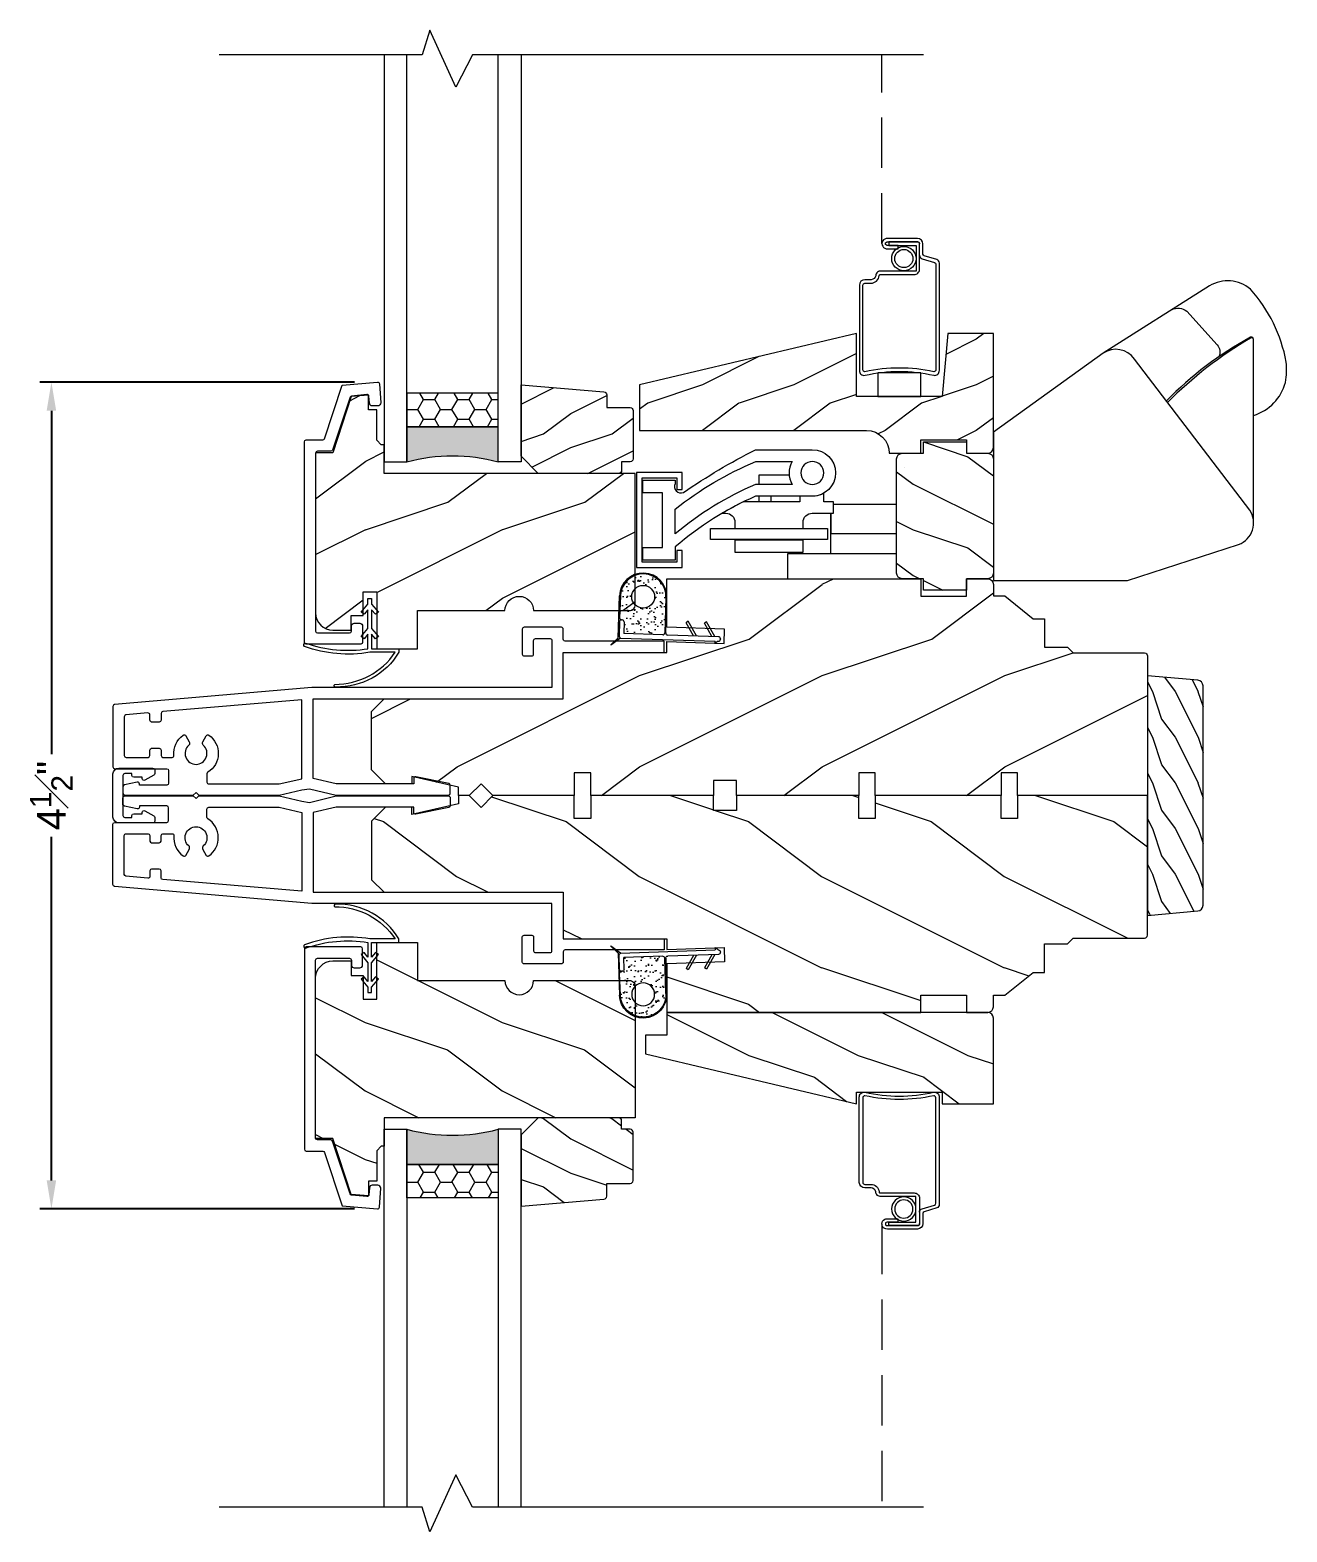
# Model space of a CAD drawing. Extents: x 77.4 to 85.2, y 4.6 to 21.3.
# Drawn here: x 77.66 to 84.55, y 13.11 to 21.34 of the extents above; entities that cross this region are included whole.
import ezdxf

# ---------------------------------------------------------------- set-up
doc = ezdxf.new("R2010")
doc.units = 0
doc.header["$MEASUREMENT"] = 0
doc.linetypes.add('DASHED', pattern=[0.4144736842105268, 0.2763157894736845, -0.1381578947368423])
doc.layers.get('0').update_dxf_attribs({"linetype": 'CONTINUOUS'})
doc.layers.get('DEFPOINTS').update_dxf_attribs({"linetype": 'CONTINUOUS'})
doc.layers.add('DIM', color=7, linetype='CONTINUOUS', lineweight=13)
doc.layers.add('PRODUCTS', color=7, linetype='CONTINUOUS', lineweight=13)
doc.styles.get("Standard").update_dxf_attribs({"font": 'arial.ttf'})
doc.dimstyles.get("Standard").update_dxf_attribs({"dimscale": 0, "dimtxt": 0.156, "dimasz": 0.156, "dimexe": 0.063, "dimexo": 0.125, "dimgap": 0.05, "dimtad": 0, "dimdec": 4, "dimzin": 0, "dimdsep": 46, "dimlunit": 4, "dimtxsty": 'Standard', "dimcen": 0.09, "dimclrd": 256, "dimclre": 256, "dimclrt": 256, "dimadec": 0, "dimazin": 0, "dimtfac": 0.75, "dimtdec": 4, "dimtix": 1, "dimtofl": 0, "dimtmove": 0, "dimatfit": 1, "dimfxl": 1, "dimfrac": 1, "dimtolj": 1, "dimtzin": 5, "dimarcsym": 0})

# ---------------------------------------------------------------- blocks, each defined once
blk = doc.blocks.new('*D16')
at = {"layer": 'DEFPOINTS', "color": 0, "ltscale": 2, "transparency": 16777216}
for p in [(79.56526640996316, 19.40881227460325), (77.77989700490286, 14.88011436588369), (79.56526640996377, 14.88011436588369)]:
    blk.add_point(p, dxfattribs=at)
at = {"layer": 'DIM', "lineweight": -2, "ltscale": 2, "transparency": 16777216}
for p, q in [((79.44026640996316, 19.40881227460325), (77.71689700490286, 19.40881227460325)), ((77.77989700490286, 19.25281227460325), (77.77989700490286, 17.37096093279442)), ((77.77989700490286, 15.03611436588369), (77.77989700490286, 16.9179657076921)), ((79.44026640996377, 14.88011436588369), (77.71689700490286, 14.88011436588369))]:
    blk.add_line(p, q, dxfattribs=at)
at = {"layer": 'DIM', "ltscale": 2, "transparency": 16777216}
for points in [[(77.75389700490287, 19.25281227460325), (77.80589700490286, 19.25281227460325), (77.77989700490286, 19.40881227460325)], [(77.75389700490287, 15.03611436588369), (77.80589700490286, 15.03611436588369), (77.77989700490286, 14.88011436588369)]]:
    blk.add_solid(points, dxfattribs=at)
at = {"layer": 'DIM', "ltscale": 2, "transparency": 16777216, "insert": (77.77989700490286, 17.14446332024327), "char_height": 0.156, "attachment_point": 5, "rotation": 90}
blk.add_mtext('\\A1;4{\\H0.750000x;\\S1#2;}"', dxfattribs=at)
blk = doc.blocks.new('Frame-Colonial-Horiz Profile-C-WC BLOCK')
at = {"ltscale": 2}
h = blk.add_hatch(dxfattribs=at)
h.set_pattern_fill('WOOD1', color=256)
h.set_pattern_definition([(216.8699, (0.4, 1), (2.999999917824452, 2.000000123263317), [0.5, -4.5]), (206.5651, (1, 0.7), (-0.9999991579409075, -1.000001309396381), [1.118034, -1.118034]), (198.4349, (1, 0.2), (-2.000000434592961, -0.999998403222708), [0.632456, -2.529822])])
edge = h.paths.add_edge_path()
edge.add_line((4.180999999999983, -0.5299997329711923), (3.200000762939453, -0.5299997329711923))
edge.add_line((3.200000762939453, -0.5299997329711923), (3.200000762939453, -0.7839994430541992))
edge.add_line((3.200000762939453, -0.7839994430541992), (2.632000923156738, -0.7839994430541992))
edge.add_line((2.632000923156738, -0.7839994430541992), (2.632000923156738, -0.8439998626709002))
edge.add_line((2.632000923156738, -0.8439998626709002), (2.319191932678223, -0.833076477050783))
edge.add_line((2.319191932678223, -0.833076477050783), (2.316469192504883, -0.9110288619995135))
edge.add_line((2.316469192504883, -0.9110288619995135), (2.632000923156738, -0.9220476150512678))
edge.add_line((2.632000923156738, -0.9220476150512678), (2.632000923156738, -1.187999725341797))
edge.add_line((2.632000923156738, -1.187999725341797), (1.242000579833984, -1.187999725341797))
edge.add_line((1.242000579833984, -1.187999725341797), (1.242000579833984, -1.092999458312988))
edge.add_line((1.242000579833984, -1.092999458312988), (0.9920005798339844, -1.092999458312988))
edge.add_line((0.9920005798339844, -1.092999458312988), (0.9920005798339844, -1.188000679016113))
edge.add_line((0.9920005798339844, -1.188000679016113), (0.8750009536743164, -1.188000679016113))
edge.add_arc((0.8750016473342311, -1.156999848034858), 0.03100083098901623, 179.9999999999996, 269.99871797676815, ccw=False)
edge.add_line((0.8440008163452148, -1.156999848034857), (0.8440008163452148, -1.094000816345213))
edge.add_line((0.8440008163452148, -1.094000816345213), (0.781001091003418, -1.094000816345213))
edge.add_line((0.781001091003418, -1.094000816345213), (0.6260004043579102, -0.9690008163452148))
edge.add_line((0.6260004043579102, -0.9690008163452148), (0.5630006790161133, -0.9690008163452166))
edge.add_line((0.5630006790161133, -0.9690008163452166), (0.5630006790161133, -0.8130006790161133))
edge.add_line((0.5630006790161133, -0.8130006790161133), (0.4380006790161133, -0.8130006790161133))
edge.add_line((0.4380006790161133, -0.8130006790161133), (0.4060001373291016, -0.781001091003418))
edge.add_line((0.4060001373291016, -0.781001091003418), (0.01599884033203125, -0.781001091003418))
edge.add_arc((0.01600021893258508, -0.7650008721302239), 0.01600021893258508, 179.999999999996, 269.9950633179584, ccw=False)
edge.add_line((0, -0.7650008721302228), (0, 0))
edge.add_line((0, 0), (0.711359977722168, 0))
edge.add_line((0.711359977722168, 0), (0.711359977722168, -0.1250000000000009))
edge.add_line((0.711359977722168, -0.1250000000000009), (0.7563600540161133, -0.125))
edge.add_line((0.7563600540161133, -0.125), (0.8013601303100586, -0.1250000000000009))
edge.add_line((0.8013601303100586, -0.1250000000000009), (0.8013601303100586, -8.881784197001252e-16))
edge.add_line((0.8013601303100586, -8.881784197001252e-16), (1.490641593933105, -8.881784197001252e-16))
edge.add_line((1.490641593933105, -8.881784197001252e-16), (1.490641593933105, -0.1250000000000009))
edge.add_line((1.490641593933105, -0.1250000000000009), (1.535641670227051, -0.125))
edge.add_line((1.535641670227051, -0.125), (1.580641746520996, -0.1250000000000009))
edge.add_line((1.580641746520996, -0.1250000000000009), (1.580641746520996, -8.881784197001252e-16))
edge.add_line((1.580641746520996, -8.881784197001252e-16), (2.250999999999976, 8.881784197001252e-16))
edge.add_line((2.250999999999976, 8.881784197001252e-16), (2.250999999999976, -0.08200000000000163))
edge.add_line((2.250999999999976, -0.08200000000000163), (2.375999999999976, -0.08200000000000163))
edge.add_line((2.375999999999976, -0.08200000000000163), (2.375999999999976, 0))
edge.add_line((2.375999999999976, 0), (3.049204038146968, 0))
edge.add_line((3.049204038146968, 0), (3.049204038146968, -0.125))
edge.add_line((3.049204038146968, -0.125), (3.09420603814695, -0.125))
edge.add_line((3.09420603814695, -0.125), (3.139204038146971, -0.125))
edge.add_line((3.139204038146971, -0.125), (3.139204038146971, 0))
edge.add_line((3.139204038146971, 0), (3.585000038146973, -8.881784197001252e-16))
edge.add_line((3.585000038146973, -8.881784197001252e-16), (3.649999618530273, -0.06499958038330345))
edge.add_line((3.649999618530273, -0.06499958038330345), (3.714999198913574, 0))
edge.add_line((3.714999198913574, 0), (3.774005889892578, 0))
edge.add_line((3.774005889892578, 0), (3.774005889892578, -0.04599952697753817))
edge.add_line((3.774005889892578, -0.04599952697753817), (4.02900505065918, -0.1040019989013672))
edge.add_line((4.02900505065918, -0.1040019989013672), (4.02900505065918, -0.06400203704833984))
edge.add_line((4.02900505065918, -0.06400203704833984), (4.173004150390625, -0.06400203704833984))
edge.add_line((4.173004150390625, -0.06400203704833984), (4.25, -0.1409978866577166))
edge.add_line((4.25, -0.1409978866577166), (4.25, -0.4609997329711923))
edge.add_line((4.25, -0.4609997329711923), (4.180999999999983, -0.5299997329711923))
blk.add_lwpolyline([(4.180999999999983, -0.5299997329711923), (3.200000762939453, -0.5299997329711923), (3.200000762939453, -0.7839994430541992), (2.632000923156738, -0.7839994430541992), (2.632000923156738, -0.8439998626709002), (2.319191932678223, -0.833076477050783), (2.316469192504883, -0.9110288619995135), (2.632000923156738, -0.9220476150512678), (2.632000923156738, -1.187999725341797), (1.242000579833984, -1.187999725341797), (1.242000579833984, -1.092999458312988), (0.9920005798339844, -1.092999458312988), (0.9920005798339844, -1.188000679016113), (0.8750009536743164, -1.188000679016113, -0.4142070087483077), (0.8440008163452148, -1.156999848034857), (0.8440008163452148, -1.094000816345213), (0.781001091003418, -1.094000816345213), (0.6260004043579102, -0.9690008163452148), (0.5630006790161133, -0.9690008163452166), (0.5630006790161133, -0.8130006790161133), (0.4380006790161133, -0.8130006790161133), (0.4060001373291016, -0.781001091003418), (0.01599884033203125, -0.781001091003418, -0.4141883265214503), (0, -0.7650008721302228), (0, -0.7650008721302228), (0, -0.7650008721302228), (0, 0), (0, 3.552713678800501e-15), (0, 0), (0.711359977722168, 0), (0.711359977722168, -0.1250000000000009), (0.7563600540161133, -0.125), (0.8013601303100586, -0.1250000000000009), (0.8013601303100586, -8.881784197001252e-16), (1.490641593933105, -8.881784197001252e-16), (1.490641593933105, -0.1250000000000009), (1.535641670227051, -0.125), (1.580641746520996, -0.1250000000000009), (1.580641746520996, -8.881784197001252e-16), (2.250999999999976, 8.881784197001252e-16), (2.250999999999976, -0.08200000000000163), (2.375999999999976, -0.08200000000000163), (2.375999999999976, 0), (3.049204038146968, 0), (3.049204038146968, -0.125), (3.09420603814695, -0.125), (3.139204038146971, -0.125), (3.139204038146971, 0), (3.585000038146973, -8.881784197001252e-16), (3.649999618530273, -0.06499958038330345), (3.714999198913574, 0), (3.774005889892578, 0), (3.774005889892578, -0.04599952697753817), (4.02900505065918, -0.1040019989013672), (4.02900505065918, -0.06400203704833984), (4.173004150390625, -0.06400203704833984), (4.25, -0.1409978866577166), (4.25, -0.4609997329711923)], format="xyb", close=True)
blk = doc.blocks.new('Sash-Profile-C-WC Narrow BLOCK')
at = {"ltscale": 2}
h = blk.add_hatch(dxfattribs=at)
h.set_pattern_fill('WOOD1', color=256, scale=0.75, style=0)
h.set_pattern_definition([(216.8699, (0.3, 0.75), (2.249999938368339, 1.500000092447488), [0.375, -3.375]), (206.5651, (0.75, 0.5249999999999999), (-0.7499993684556807, -0.7500009820472855), [0.8385255, -0.8385255]), (198.4349, (0.75, 0.15), (-1.500000325944721, -0.749998802417031), [0.474342, -1.8973665])])
edge = h.paths.add_edge_path()
edge.add_line((-0.375, -0.326000000000036), (-0.3749999999999716, -0.4822504272460861))
edge.add_line((-0.3749999999999716, -0.4822504272460861), (-0.3597188162640634, -0.4822504272460861))
edge.add_line((-0.3597188162640634, -0.4822504272460861), (-0.3347188162640578, -0.5072504272460634))
edge.add_line((-0.3347188162640578, -0.5072504272460634), (-0.3347188162640578, -0.6739999999999924))
edge.add_line((-0.3347188162640578, -0.6739999999999924), (-0.2899999999999636, -0.6739999999999924))
edge.add_line((-0.2899999999999636, -0.6739999999999924), (-0.2899999999999636, -0.7537784979566737))
edge.add_line((-0.2899999999999636, -0.7537784979566737), (-0.1938173452905971, -0.7463158852398095))
edge.add_line((-0.1938173452905971, -0.7463158852398095), (-0.09399999999996567, -0.4390000000000072))
edge.add_line((-0.09399999999996567, -0.4390000000000072), (2.842170943040401e-14, -0.4390000000000072))
edge.add_line((2.842170943040401e-14, -0.4390000000000072), (0, 0.4390000000000072))
edge.add_arc((-0.09399999999999673, 0.4390000000000045), 0.09399999999999673, 1.624113028832491e-12, 89.9999999999984)
edge.add_line((-0.09399999999999409, 0.5330000000000013), (-0.1949999999999648, 0.5330000000000013))
edge.add_line((-0.1949999999999648, 0.5330000000000013), (-0.1949999999999648, 0.4529999999999887))
edge.add_line((-0.1949999999999648, 0.4529999999999887), (-0.2609999999999673, 0.4529999999999887))
edge.add_line((-0.2609999999999673, 0.4529999999999887), (-0.2609999999999673, 0.3229999999999933))
edge.add_line((-0.2609999999999673, 0.3229999999999933), (-0.3359999999999559, 0.3229999999999933))
edge.add_line((-0.3359999999999559, 0.3229999999999933), (-0.3359999999999559, 0.6350000000000051))
edge.add_line((-0.3359999999999559, 0.6350000000000051), (-0.5569999999999595, 0.6350000000000051))
edge.add_line((-0.5569999999999595, 0.6350000000000051), (-0.5569999999999595, 0.4260000000000019))
edge.add_line((-0.5569999999999595, 0.4260000000000019), (-1.037000000000035, 0.4260000000000019))
edge.add_arc((-1.115000000000038, 0.4260000000000019), 0.07800000000000296, -180, 0, ccw=False)
edge.add_line((-1.19300000000004, 0.4260000000000019), (-1.717999999999989, 0.4260000000000304))
edge.add_arc((-1.717999999999995, 0.3940000000000249), 0.03200000000000541, 89.99999999999046, 180.0000000000094)
edge.add_line((-1.75, 0.3940000000000197), (-1.749999999999972, -0.3260000000000076))
edge.add_line((-1.749999999999972, -0.3260000000000076), (-0.375, -0.326000000000036))
at = {"linetype": 'Continuous'}
blk.add_lwpolyline([(-0.375, -0.326000000000036), (-0.3749999999999716, -0.4822504272460861), (-0.3597188162640634, -0.4822504272460861), (-0.3347188162640578, -0.5072504272460634), (-0.3347188162640578, -0.6739999999999924), (-0.2899999999999636, -0.6739999999999924), (-0.2899999999999636, -0.7537784979566737), (-0.1938173452905971, -0.7463158852398095), (-0.09399999999996567, -0.4390000000000072), (2.842170943040401e-14, -0.4390000000000072), (0, 0.4390000000000072, 0.4142135623730786), (-0.09399999999999409, 0.5330000000000013), (-0.1949999999999648, 0.5330000000000013), (-0.1949999999999648, 0.4529999999999887), (-0.2609999999999673, 0.4529999999999887), (-0.2609999999999673, 0.3229999999999933), (-0.3359999999999559, 0.3229999999999933), (-0.3359999999999559, 0.6350000000000051), (-0.5569999999999595, 0.6350000000000051), (-0.5569999999999595, 0.4260000000000019), (-1.037000000000035, 0.4260000000000019, -1), (-1.19300000000004, 0.4260000000000019), (-1.717999999999989, 0.4260000000000304, 0.4142135623731917), (-1.75, 0.3940000000000197), (-1.749999999999972, -0.3260000000000076)], format="xyb", close=True, dxfattribs=at)
blk = doc.blocks.new('3566-Sash-Narrow BLOCK')
blk.add_lwpolyline([(-0.1452602907973528, -0.8588859472698935), (-0.1443570350916161, -0.8588072347461875), (-0.3381236048428207, -0.8756926589046614, -0.4203264625170721), (-0.3489816609256025, -0.8664506203914115), (-0.3562143223697944, -0.7630187429303845, -0.4348123749609328), (-0.3402866417665109, -0.745938396628155), (-0.3102762109102741, -0.745938396628155, -0.3939104756149421), (-0.2943485303069906, -0.7607911990779002), (-0.2916685941539754, -0.7991160715913601, 0.4203264625170764), (-0.2808105380711936, -0.8083581101046136), (-0.1972215707850182, -0.800266544044927, 0.2965835828286902), (-0.188713746331473, -0.7934825905182947), (-0.09255150775646825, -0.5042889654842106, -0.3230253044241456), (-0.08308218158319391, -0.497458582901853), (-0.00997910898499299, -0.4974585829018565, 0.4142135623731037), (0, -0.4874794739168635), (0, 0.4874794739168635, 0.4142135623730951), (-0.00997910898499299, 0.497458582901853), (-0.1856114271208753, 0.497458582901853, 0.4142135623730993), (-0.1955905361058399, 0.4874794739168635), (-0.1955905361058399, 0.4605358796573853, -0.4142135623731004), (-0.2115571104818343, 0.4445693052813979), (-0.2414944374368133, 0.4445693052813979, -0.4142135623730869), (-0.2574610118128078, 0.4605358796573853), (-0.2574610118128078, 0.5493499496238137, -0.4142135623731037), (-0.2474819028278148, 0.5593290586088031), (0.0518913667219465, 0.5593290586088031, -0.4142135623730951), (0.06187047570693949, 0.5493499496238137), (0.06187047570693949, -0.5493499496238137, -0.4142135623730951), (0.0518913667219465, -0.5593290586088031), (-0.03845600471200328, -0.5593290586088031, 0.328454825572407), (-0.04798532591232174, -0.5663459634152588)], format="xyb", close=True)
blk = doc.blocks.new('Glazing Bead-2227-Casement BLOCK')
at = {"ltscale": 2}
h = blk.add_hatch(dxfattribs=at)
h.set_pattern_fill('WOOD1', color=256, scale=0.375)
h.set_pattern_definition([(216.8699, (0.15, 0.375), (1.124999969184169, 0.7500000462237438), [0.1875, -1.6875]), (206.5651, (0.375, 0.2625), (-0.3749996842278404, -0.3750004910236427), [0.41926275, -0.41926275]), (198.4349, (0.375, 0.07500000000000001), (-0.7500001629723605, -0.3749994012085155), [0.237171, -0.9486832500000001])])
h.paths.add_polyline_path([(5.551115123125783e-17, 0.3909999999999982), (-0.09399999999999409, 0.4849999999999994), (-0.5350000000000072, 0.4849999999999994, 0.4142135623730951), (-0.5510000000000161, 0.4689999999999905), (-0.5510000000000161, 0.421999999999997), (-0.5980000000000096, 0.421999999999997, 0.4142135623730951), (-0.6140000000000043, 0.4060000000000024), (-0.6140000000000043, 0.1409999999999947, 0.4142135623730951), (-0.5980000000000096, 0.125), (-0.4689999999999941, 0.125), (-0.4689999999999941, 0.05484215458977448, 0.3923998367047263), (-0.4541996214292116, 0.03888718958114623), (0, 5.551115123125783e-17)])
blk.add_lwpolyline([(-0.5980000000000132, 0.421999999999997), (-0.5510000000000161, 0.421999999999997), (-0.5510000000000161, 0.4690000000000012, -0.414213562373095), (-0.5349999999999966, 0.4849999999999994), (-0.09399999999999409, 0.4849999999999994), (0, 0.3909999999999982), (0, 0), (-0.4541996214292112, 0.03888718958114623, -0.3923998367046706), (-0.4689999999999941, 0.05484215458977104), (-0.4689999999999941, 0.125), (-0.5980000000000132, 0.125, -0.414213562373095), (-0.6140000000000043, 0.1409999999999982), (-0.6140000000000043, 0.4059999999999988, -0.414213562373095)], format="xyb", close=True)
blk = doc.blocks.new('C-WC-Sash WS BLOCK')
at = {"linetype": 'Continuous'}
blk.add_lwpolyline([(0.1695594787597656, 0), (0.1695594787597656, -0.08043418959009063), (0.1910781860351562, -0.05503368377685458), (0.2069091796875, -0.06725406646728516), (0.1695613861083984, -0.1113424301147452), (0.1695613861083984, -0.2140903472900391), (0.1910781860351562, -0.1886920928955078), (0.2069091796875, -0.2009124755859375), (0.1695613861083984, -0.2450008392333984), (0.1695613861083984, -0.2750015258789062), (0.1495609283447266, -0.2750015258789062), (0.1495609283447266, -0.2450008392333984), (0.112213134765625, -0.2009124755859375), (0.1280441284179688, -0.1886920928955078), (0.1495609283447266, -0.21409034729004), (0.1495609283447266, -0.1113424301147479), (0.112213134765625, -0.06725406646728427), (0.1280441284179688, -0.05503368377685458), (0.1495609283447266, -0.0804319381713885), (0.1495609283447266, -8.881784197001252e-16), (0, 0), (0, 0.01899909973144531, -0.2689186551245049), (0.3458986282348633, 0.2095889474290482, -0.8383699535702687), (0.3513813018798828, 0.1949071313279731, 0.2502957280725493), (0.02000045776367188, 0.01899909973144531), (0.158787727355957, 0.01899909973144531, -0.1315983022414413), (0.5167245864868164, -0.01290893554687411, -0.6866385704411319), (0.5112552642822266, -0.03154945373535156, 0.1242058799348433)], format="xyb", close=True, dxfattribs=at)
blk = doc.blocks.new('Weather Strip-Casement Frame-Horiz BLOCK')
h = blk.add_hatch()
h.set_pattern_fill('AR-SAND', color=256, scale=0.03, angle=358, style=0)
h.set_pattern_definition([(35.50000000000004, (0, 0), (0.0001287058654531076, 0.05783545309583213), [0, -0.0456, 0, -0.051, 0, -0.04875]), (5.49999999999998, (0, 0), (0.05601570247242316, 0.08275987721426949), [0, -0.0246, 0, -0.0411, 0, -0.01575]), (325.5, (-0.03687752151700463, 0.00128779142832228), (0.09337326926372597, -0.0030907913232259), [0, -0.015, 0, -0.05399999999999999, 0, -0.07049999999999998]), (315.5000000000001, (-0.03687752151700463, 0.00128779142832228), (0.09104777366855697, 0.02316685809511563), [0, -0.0075, 0, -0.03539999999999999, 0, -0.0405])])
h.paths.add_polyline_path([(0.2755409240598397, -0.0566865145495985, -0.4142811765238232), (0.2868942963937684, -0.04604449500591201), (0.5007796773765847, -0.05298647332921291), (0.4986711208771908, -0.1179520190563785, 0.414213560846989), (0.5083423742942443, -0.1282721226490704), (0.5133381780321997, -0.1284342691272293, -0.384695919187163), (0.5229763117480672, -0.1397525535161108), (0.5191161608726702, -0.2586854862014807, -1), (0.2692479552233635, -0.2505756300751294)])
h.paths.add_polyline_path([(0.3317167342397056, -0.2526069669396271, 1), (0.4566509470457163, -0.2566618985724141, 1)], flags=16)
at = {"linetype": 'Continuous'}
for p, q in [((-0.01713484451943259, -0.01116400191879841), (0, 0)), ((0, 0), (-0.0003799948227083405, -0.01170780628200774)), ((0.5186211583767601, -0.02851748080240668), (0.5704858007411815, 0.01009591897911832)), ((0.5315755215760305, -0.02897323904245042), (0.5717507550123457, 0.008676079122089675)), ((0.57285101892424, 0.009708090928473467), (0.57285101892424, 0.009708090928473467)), ((-0.02858478160862887, -0.02479967528404359), (-0.028487454920338, -0.02180099755358711)), ((-0.01794581775740767, -0.03615044121510635), (0.2599075049186581, -0.04516859726771472)), ((0.5187343943081544, -0.02855646054767647), (-0.0003799948227083405, -0.01170780628200774)), ((0.001043266077971339, -0.03676676107651566), (0.04678706284548184, -0.1169470835372124)), ((0.01803877055743897, -0.0376571086183688), (0.05901203301624491, -0.1094776395898478)), ((0.1018759283642225, -0.04037817225304785), (0.1476197251317046, -0.1205584947137446)), ((0.1188714328436902, -0.04126851979490098), (0.1593951054850891, -0.1123006221808218)), ((0.2705445624267497, -0.05651930132548699), (0.2642513061529144, -0.2504172729212755)), ((0.2692479552233635, -0.2505756300751329), (0.2755409240598397, -0.0566865145495985)), ((0.2868942964161079, -0.04604449500663677), (0.5007796773766131, -0.05298647332921469)), ((0.4986711208771908, -0.1179520190563785), (0.5007796773766131, -0.05298647332921469)), ((0.5236575367555361, -0.1187637138120863), (0.5262446137764414, -0.03905474203541459)), ((0.5315755215760305, -0.02897323904245042), (0.5240916375446432, -0.2595549713293863)), ((0.5315755215760305, -0.02897323904245042), (0.5307645483380554, -0.05395967833876014)), ((0.5315755215760305, -0.02897323904245042), (0.5315755215760305, -0.02897323904245042)), ((0.04678706284548184, -0.1169470835372124), (0.05901203301624491, -0.1094776395898478)), ((0.1476197251317046, -0.1205584947137446), (0.1593951054850891, -0.1123006221808218)), ((0.5033451274545371, -0.1281099293328261), (0.5033451274545371, -0.1281099293328261)), ((0.5033451274545371, -0.1281099293328261), (0.5033451274545371, -0.1281099293328261)), ((0.5133381780321997, -0.1284342691272293), (0.5083423742942443, -0.1282721226490704)), ((0.5191161608726702, -0.2586854862014807), (0.5229738991976944, -0.1398268852464319))]:
    blk.add_line(p, q, dxfattribs=at)
blk.add_circle((0.3941838406427109, -0.2546344327560206), 0.0625)
for centre, radius, start, end in [((0.5708239927321586, 0.009123816489111647), 0.001029250734188283, 334.2138840159004, 109.1826561716313), ((-0.01758831491645196, -0.02515407497124755), 0.01100217609613621, 178.1540815823183, 268.1379128955914), ((-0.01749115082751018, -0.02216040699796906), 0.01100217609613621, 88.14414733362045, 178.1279786468955), ((0.2595514556661271, -0.05616175269300072), 0.01099891982308574, 358.1371227590623, 88.14493747015644), ((0.2865373918191949, -0.05704088066907609), 0.01100217608151632, 88.14102999830592, 178.1542564804967), ((0.5150019035829132, -0.03916224876272523), 0.01124322419022564, 0.5478655861878368, 71.2218042436456), ((0.5086667993820697, -0.1182764441441932), 0.01000094200221275, 178.1410301146018, 268.1410301146071), ((0.5136618816686394, -0.1184385672065407), 0.01000094200221275, 268.1451658939571, 358.1368943352566), ((0.5118904246265288, -0.1394299490447644), 0.01109058009831797, 357.9489235828571, 82.49925894414247), ((0.3941838406427109, -0.2546344327560206), 0.1300009536734751, 178.1410301146068, 358.1410301146068), ((0.3941820580480453, -0.2546305581383077), 0.1249998900189603, 178.1410301146068, 358.1410301146068)]:
    blk.add_arc(centre, radius, start, end, dxfattribs=at)
blk = doc.blocks.new('Screen-Frame Aluminum BLOCK')
blk.add_lwpolyline([(0.1086269361397569, -0.630270928801167, 0.333390721706602), (0.09435402392884384, -0.6111084533489475), (0.026136456105462, -0.5907202733011445, -0.3343656451637382), (0.01900000000000546, -0.5811390355750348), (0.01900000000000546, -0.003000000000042746, -0.3796156333285436), (0.03000000000000114, 0.007999999999981355, 0.1096236335789763), (0.4080000000000155, 0.007999999999981355, -0.3819406603298541), (0.4190000000000111, -0.003000000000014325), (0.4190000000000111, -0.4664841322398274, -0.3793587876943186), (0.4080000000000155, -0.4774841322398515), (0.3749778618868618, -0.4774841322398515, 0.3879487536236223), (0.3292287432446983, -0.5186501202151987, -0.450039698228427), (0.3222279288151242, -0.5244841322398486), (0.1376269361397533, -0.5244841322398486, 0.428927624524485), (0.1086269361397569, -0.5534841322398449), (0.1086269361397569, -0.6944841322398361, 0.4649657458081206), (0.1176269361397715, -0.7034841322398222), (0.2768601893226048, -0.7034841322398222), (0.2768601893226048, -0.6844841322398452), (0.1276269361397624, -0.6844841322398452), (0.1276269361397624, -0.5434841322398256), (0.3180000000000121, -0.5434841322398256, 0.4500136066845264), (0.3480000000000132, -0.5184841322398483, -0.3297948542621193), (0.3740000000000236, -0.4964841322398286), (0.4080000000000155, -0.4964841322398286, 0.414213562373095), (0.4380000000000166, -0.4664841322398274), (0.4380000000000166, -2.208886081689343e-05, 0.500619868924907), (0.4070486091093528, 0.02696364646840266, -0.1115300309248687), (0.0309559130529351, 0.02698476663633187, 0.4975730943278163), (0, 0), (0, -0.5875874011301505, 0.3314939011365562), (0.01427291221020255, -0.6067498765821426), (0.08249048003466442, -0.6271380566331004, -0.331493901136544), (0.08962693613975148, -0.6367192943590965), (0.0896269361397799, -0.6924841322398549, 0.414213562373095), (0.1196269361397526, -0.7224841322398561), (0.2842279288151133, -0.7224841322398277, 1.054015662654757), (0.2842279288151133, -0.6654841322398397), (0.2262626903878697, -0.6654841322398397), (0.2262626903878697, -0.6844841322398452), (0.285227928815118, -0.6844841322398452, -1.067592559345529), (0.285227928815118, -0.7034841322398222), (0.1186269361397763, -0.7034841322398506, -0.4292392643948575), (0.1086269361397569, -0.6924841322398265)], format="xyb")
at = {"ltscale": 2}
blk.add_circle((0.194261323917658, -0.6122554400368161), 0.06663438777788927, dxfattribs=at)
blk.add_circle((0.194261323917658, -0.6122554400368161), 0.049809)
blk = doc.blocks.new('C-WC FRAME HEAD & SILL w BM')
for points in [[(0.7599999999999909, -0.03510939449581585), (0.6150000000001228, 0), (0, 0, 0.4142135623730951), (-0.01000000000001933, -0.00999999999999801), (-0.01000000000001933, -0.05381039765557105, 0.3572261466049069), (-0.001971059731431524, -0.06361421953967294), (0.1781333935417422, -0.09982424451700922, 0.4703402862644739), (0.1899999999999977, -0.0899999999999963), (0.1899999999999977, -0.06199999999993366), (0.6150000000001228, -0.06199999999993366), (0.7399999999999807, -0.09149622317329431), (0.7399999999999807, -0.5279999999995155), (-0.6290000000000475, -0.5279999999995191), (-0.6290000000000475, -0.7819999999995169), (-1.182000000000045, -0.7819999999995169), (-1.182000000000045, -0.843999999999518), (-0.6390000000000384, -0.843999999999518, -0.4142135623730951), (-0.6290000000000475, -0.853999999999516), (-0.6290000000000475, -0.9099999999995205, 0.4142135623730951), (-0.6190000000000282, -0.9199999999995185), (-0.4150000000000205, -0.9199999999995185, 0.4142135623730951), (-0.4050000000000296, -0.9099999999995205), (-0.405000000000058, -0.7729999999995201, 0.4142135623730951), (-0.4150000000000489, -0.7629999999995221), (-0.4570000000000505, -0.7629999999995221, 0.4142135623730951), (-0.4670000000000414, -0.7729999999995201), (-0.4670000000000414, -0.8479999999995229, -0.4142135623730951), (-0.4770000000000323, -0.8579999999995209), (-0.5570000000000448, -0.8579999999995209, -0.4142135623730951), (-0.5670000000000357, -0.8479999999995229), (-0.5670000000000641, -0.5899999999995202), (0.7469999999999288, -0.5899999999995167), (1.827930070967, -0.4960281644617837, 0.3871887601088211), (1.836999999999932, -0.4860715100037751), (1.836999999999932, -0.1549999999998342, 0.4142135623730951), (1.826999999999941, -0.1449999999998433), (1.542000000000229, -0.1449999999998433, -0.4142135623730951), (1.532000000000238, -0.1349999999998523), (1.532000000000238, -0.06499999999993022, -0.4142135623730951), (1.542000000000229, -0.05499999999993932), (1.692000000000064, -0.05499999999993932), (1.692000000000064, -0.06099709599724079, 0.4740205020356774), (1.703984724077714, -0.07079816075242817), (1.77398472407765, -0.05662310029663686, 0.3568332307708859), (1.781999999999982, -0.04682203554144948), (1.781999999999982, -0.009999999999990905, 0.4142135623730951), (1.771999999999991, 0), (1.397000000000389, 0), (1.382000000000403, -0.01500000000000057), (1.367000000000388, 0), (0.9279901951357203, 0, 0.04938898902106167), (0.9260290337843458, -0.0001941932430895577), (0.8019999999999357, -0.02871690466433208)], [(1.583000000000169, -0.2569999999997279, -0.414213562373095), (1.573000000000178, -0.246999999999737), (1.573000000000178, -0.2169999999997678, 0.4142135623728869), (1.563000000000187, -0.2069999999997805), (1.51345341380042, -0.206999999999681, 0.4411354716013522), (1.50349482184572, -0.2179090909088899, -0.2683859989699099), (1.45218986034979, -0.3287866900153134, -0.4406487575380249), (1.437776339070126, -0.3256074531289173), (1.418742346142096, -0.2926396103066615, -0.3563939586925374), (1.42178618175916, -0.273911688245331, 2.636887572711155), (1.342213818241618, -0.2739116882453239, -0.3563939586924627), (1.345257653858681, -0.2926396103066615), (1.326223660930907, -0.3256074531284945, -0.4406487575338021), (1.311810139651328, -0.3287866900149687, -0.5364849407352452), (1.317303030303492, -0.1255674030490717, 0.2584968720233836), (1.322000000000457, -0.1170893213317754), (1.322000000000457, -0.07199999999994233, 0.4142135623730878), (1.312000000000438, -0.06199999999994432), (0.9279901951357203, -0.06199999999993366, 0.04938898902115871), (0.9260290337843458, -0.06219419324303033), (0.8019999999999357, -0.08999999999990393), (0.8019999999999357, -0.5225924279059591), (1.563930070967245, -0.4584190191135349, 0.3871887601088212), (1.573000000000178, -0.4484623646555264), (1.573000000000178, -0.4109759631460079, -0.414213562373095), (1.583000000000197, -0.4009759631460028), (1.625000000000114, -0.4009759631460028, -0.414213562373095), (1.635000000000133, -0.4109759631460079), (1.635000000000133, -0.440802580978044, 0.4417648538639532), (1.645930070967211, -0.4507592354360526), (1.765930070967045, -0.439549795908043, 0.3871887601088212), (1.774999999999977, -0.4295931414500345), (1.775000000000006, -0.2169999999997714, 0.4142135623731341), (1.765000000000015, -0.2069999999997769), (1.645000000000124, -0.2069999999997805, 0.414213562373108), (1.635000000000133, -0.2169999999997678), (1.635000000000133, -0.246999999999737, -0.414213562373095), (1.625000000000142, -0.2569999999997279)]]:
    blk.add_lwpolyline(points, format="xyb", close=True)
blk = doc.blocks.new('Sill Cover Holder-Profile 2544 BLOCK')
at = {"ltscale": 2}
h = blk.add_hatch(dxfattribs=at)
h.set_pattern_fill('WOOD1', color=256, scale=0.5)
h.set_pattern_definition([(216.8699, (0.2, 0.5), (1.499999958912226, 1.000000061631658), [0.25, -2.25]), (206.5651, (0.5, 0.35), (-0.4999995789704538, -0.5000006546981903), [0.559017, -0.559017]), (198.4349, (0.5, 0.1), (-1.000000217296481, -0.499999201611354), [0.316228, -1.264911])])
h.paths.add_polyline_path([(0.382000000000005, 0.6560000000000088, 0.4142135623730684), (0.3509999999999991, 0.6870000000000118), (0.2340000000000373, 0.6870000000000118), (0.2340000000000373, 0.75), (0, 0.75), (0, 0.6870000000000118), (-0.1170000000000511, 0.6870000000000065, 0.4142135623730817), (-0.1480000000000246, 0.6560000000000317), (-0.1480000000000246, 0.03100000000003789, 0.4142135623730107), (-0.1170000000000294, 3.375077994860476e-14), (0, 5.551115123125783e-17), (-1.387778780781446e-17, -0.06299999999998807), (0.2340000000000373, -0.06299999999998829), (0.2340000000000372, 0), (0.3510000000000391, 3.375077994860476e-14, 0.4142135623730375), (0.3820000000000618, 0.03100000000006825)])
at = {"linetype": 'Continuous', "ltscale": 0.25}
blk.add_lwpolyline([(0.2340000000000373, -0.06299999999998818), (0.2340000000000373, 0), (0.3509999999999991, 3.375077994860476e-14, 0.414213562373095), (0.3820000000000618, 0.03100000000003433), (0.382000000000005, 0.6560000000000059, 0.414213562373095), (0.3509999999999991, 0.6870000000000118), (0.2340000000000373, 0.6870000000000118), (0.2340000000000373, 0.75), (0, 0.75), (0, 0.6870000000000118), (-0.1170000000000755, 0.6870000000000065, 0.414213562373095), (-0.1480000000000246, 0.6560000000000059), (-0.1480000000000246, 0.03100000000003433, 0.4142135623730784), (-0.1170000000000186, 3.375077994860476e-14), (0, 0), (0, -0.06299999999998818)], format="xyb", close=True, dxfattribs=at)
blk = doc.blocks.new('1.3125 INT MULL COVER & SIMULITE')
at = {"ltscale": 2}
h = blk.add_hatch(dxfattribs=at)
h.set_pattern_fill('WOOD1', color=256, scale=0.25, style=0)
h.set_pattern_definition([(216.8699, (-16.43674128462442, 92.14056527272254), (0.749999979456113, 0.5000000308158292), [0.125, -1.125]), (206.5651, (-16.28674128462433, 92.06556527272255), (-0.2499997894852269, -0.2500003273490952), [0.2795085, -0.2795085]), (198.4349, (-16.28674128462433, 91.94056527272255), (-0.5000001086482403, -0.249999600805677), [0.158114, -0.6324555000000001])])
h.paths.add_polyline_path([(-0.656041402988656, 0), (-0.6318768741913418, -0.2762018280251923, 0.3888787318530178), (-0.6009948385504965, -0.3045000000000186), (0.6014097554610683, -0.3045000000000186, 0.388878731852925), (0.6322917911019125, -0.2762018280252023), (0.6564563198993165, 0)])
blk.add_lwpolyline([(0.6564585970113441, 0), (-0.6560414029886559, 0), (-0.6318768741913416, -0.2762018280251937, 0.3888787318529875), (-0.6009948385504984, -0.3045000000000186), (0.60140975546107, -0.3045000000000186, 0.3888787318529902), (0.6322917911019132, -0.2762018280251937), (0.6564608654583637, 5.195597765350612e-05)], format="xyb", dxfattribs=at)
blk = doc.blocks.new('MULL COVER')
at = {"linetype": 'Continuous'}
blk.add_lwpolyline([(-0.1200001239776611, 0.01000022888183594), (-0.1200001239776611, 0.04899978637695312), (-0.1099998950958252, 0.04899978637695312, 0.4141712792022145), (-0.09999966621398926, 0.05900001525878906), (-0.09999966621398926, 0.1049995422363281), (-0.09232115745544434, 0.1049995422363281, 0.577400806287009), (-0.08366084098815918, 0.1199989318847656), (-0.111950159072876, 0.1690006256103516, 0.2680309842030749), (-0.1206104755401611, 0.1739997863769531), (-0.1399996280670166, 0.1739997863769531, 0.4141712792022145), (-0.1499998569488525, 0.1639995574951172), (-0.1499998569488525, -0.02300071716308594, 0.4142067381344207), (-0.1179993152618408, -0.05500030517578125), (0.1180002689361572, -0.05500030517578125, 0.4142023737285856), (0.1500003337860107, -0.02300071716308594), (0.1500003337860107, 0.1639995574951172, 0.4141712792022146), (0.1400001049041748, 0.1739997863769531), (0.1206109523773193, 0.1739997863769531, 0.2680309842030629), (0.1119506359100342, 0.1690006256103516), (0.08366084098815918, 0.1199989318847656, 0.577400806287009), (0.09232115745544434, 0.1049995422363281), (0.1000001430511475, 0.1049995422363281), (0.1000001430511475, 0.05900001525878906, 0.4141712792022145), (0.1100003719329834, 0.04899978637695312), (0.1200001239776611, 0.04899978637695312), (0.1200001239776611, 0.01000022888183594, -0.4141712792022145), (0.1099998950958252, 0), (-0.1099998950958252, 0, -0.4140759107381481)], format="xyb", close=True, dxfattribs=at)
blk = doc.blocks.new('MAXUM AWNING OPERATOR')
for p, q in [((-3.013258887081918, 0.8831769255406474), (-3.179897791906342, 0.700137561390898)), ((-1.46986912558998, 0.02856413000175451), (-1.46986912558998, 0.02856413000175451)), ((-0.7367724017691444, -0.1610426215636096), (-0.7367724017691444, -0.1301706721790623)), ((-0.6717724017691467, -0.1610426215636096), (-0.6717724017691467, -0.1301706721790623)), ((-1.42387088628135, -0.1752039821084281), (-1.078772401769129, -0.1752039821084281)), ((-1.063488618970894, -0.2230426215636072), (-1.063488618970894, -0.3336532735135052)), ((-1.063488618970894, -0.3336532735135052), (-1.42387088628135, -0.3336532735135052)), ((-0.846772401769158, -0.3672061336672385), (-0.846772401769158, -0.3710426215636033)), ((-0.6037724017691062, -0.3710426215636033), (-0.6037724017691062, -0.3672061336672385))]:
    blk.add_line(p, q)
for points in [[(-3.379304578093581, 0.312708502173729, -0.2577202946065811), (-3.55370391398543, 0.4937619801160853, -0.07113974553753245), (-3.558070043034718, 0.6049510487170213, -0.1375129773870565), (-3.362256881322253, 1.003605915903615, -0.3298243413083082), (-3.137473062153276, 1.021602562683507), (-2.554390233152162, 0.6535201290195065)], [(-3.379304578093581, -0.2769910812595011), (-3.379304578093581, 0.6738862753922437), (-3.377814998073518, 0.7282557070559736, -0.5893186741928219), (-3.363006591339342, 0.7410652962667488, -0.07489935009410063), (-2.90151425557508, 0.3917759224267119)], [(-3.377814998073518, 0.7282557070559736, -0.5709549985502801), (-3.362748321125366, 0.7366010448374087, -0.06396105568055405), (-2.907632346701917, 0.3837489085144288)]]:
    blk.add_lwpolyline(points, format="xyb")
for points in [[(-3.3576982823962, -0.2067433630717286), (-2.726409821136599, 0.6215151829572623, -0.4082745258429494), (-2.554390233152162, 0.6535201290194781), (-1.953868844010969, 0.2203168212119468), (-1.953868844010969, -0.5913124235576728), (-2.688830248641864, -0.5913124235576728), (-3.297140594902999, -0.3944222341274948, -0.4885550661788315)], [(-0.2117740892974211, -0.06144398305512766, -0.7290460402936123), (-0.2561438154529014, -0.1090813047820376, 0.03077153407979745), (-0.6507724017691316, 0.1248293278209616), (-0.9622724017691553, 0.1248293278209616, 0.9999999999999999), (-0.9622724017691553, -0.1301706721790623), (-0.6507724017691316, -0.1301706721790623, -0.07451965804099611), (-0.2117740892974211, -0.4076768028740076), (-0.211774089297478, -0.4810041470925768), (-0.03377408929748071, -0.4810041470925768), (-0.03377408929748071, -0.4110041470925836), (-0.141774089297428, -0.4110041470925836), (-0.141774089297428, -0.1115682770942925), (-0.03377408929748071, -0.1115682770942925), (-0.03377408929748071, -0.04156827709428512), (-0.211774089297478, -0.04156827709428512)], [(-0.2117740892974211, -0.2011323406368462, 0.07152224387999521), (-0.6537504720819811, 0.05982932782094963), (-0.8511418479146187, 0.05982932782094963, -0.261911138328572), (-0.8511418479146187, -0.06517067217906458), (-0.6507724017691316, -0.06517067217906458, -0.07213813309734822), (-0.2117740892974211, -0.3363851124304489)], [(-0.9117724017690989, -0.3060426215635914), (-0.9117724017691557, -0.2730426215635902, 0.414213562373095), (-0.9617724017691671, -0.223042621563593), (-1.078772401769129, -0.223042621563593), (-1.078772401769129, -0.1610426215635954), (-1.024772401769155, -0.1610426215635954), (-1.024772401769155, -0.1138012260335159, 0.1287836414149484), (-0.9622724017691553, -0.1301706721790481), (-0.8939381009626004, -0.1301706721790481), (-0.8939381009626004, -0.1610426215635954), (-0.5844787813783228, -0.1610426215635954, -0.01866440338265577), (-0.4693567507420084, -0.223042621563593), (-0.4887724017690971, -0.223042621563593, 0.414213562373095), (-0.5387724017691653, -0.2730426215635902), (-0.5387724017691653, -0.3060426215635914), (-0.846772401769158, -0.3060426215635914)]]:
    blk.add_lwpolyline(points, format="xyb", close=True)
for points in [[(-0.02999999999997272, -0.02999999999998693), (-0.2199999999999136, -0.03000000000000114), (-0.2199999999999704, -0.09399999999999409), (-0.25, -0.09399999999999409), (-0.25, 0), (0, 0), (7.624391514582385e-06, -0.5214358699982853), (-0.25, -0.5214358699982853), (-0.25, -0.4274358699982912), (-0.2199999999999704, -0.4274358699982912), (-0.2199999999999704, -0.4914358699982841), (-0.02999999999997272, -0.4914358699982841)], [(-0.9117724017690989, -0.3710426215636033), (-0.5387724017691653, -0.3710426215636033), (-0.5387724017691653, -0.4360426215636011), (-0.9117724017690989, -0.4360426215636011), (-0.9117724017690989, -0.3710426215636033)]]:
    blk.add_lwpolyline(points, close=True)
for points in [[(-0.6717724017691467, -0.06517067217906458), (-0.6717724017691467, -0.0121706721790531), (-0.8351268159236156, -0.0121706721790531)], [(-1.063488618970894, -0.4442639254634031), (-1.063488618970894, -0.2230426215636072)], [(-1.045655112529801, -0.3672061336672954), (-0.4048896910084636, -0.3672061336672243), (-0.4048896910084636, -0.3060426215636056), (-1.045655112529801, -0.3060426215636056), (-1.045655112529801, -0.3672061336672243)], [(-0.8281491461428914, -0.5819581393712152), (-0.8281491461428914, -0.4442639254634031), (-1.42387088628135, -0.4442639254634031)]]:
    blk.add_lwpolyline(points)
blk.add_circle((-0.9622724017691553, -0.002670672179064582), 0.06250000000000178)
for centre, radius, start, end in [((-2.966376112886564, 0.8283457649611368), 0.0721418788689807, 59.97746116920202, 130.5317294380858), ((-3.128738495791936, 0.6592352256909582), 0.06550018812670363, 141.3573373386989, 202.2912759802388)]:
    blk.add_arc(centre, radius, start, end)
blk = doc.blocks.new('Frame-Head Cover-NEW BLOCK')
at = {"ltscale": 2}
h = blk.add_hatch(dxfattribs=at)
h.set_pattern_fill('WOOD1', color=256, scale=0.6, style=0)
h.set_pattern_definition([(216.8699, (0.24, 0.6), (1.799999950694671, 1.20000007395799), [0.3, -2.7]), (206.5651, (0.6, 0.42), (-0.5999994947645445, -0.6000007856378283), [0.6708204, -0.6708204]), (198.4349, (0.6, 0.12), (-1.200000260755777, -0.5999990419336249), [0.3794736, -1.5178932])])
h.paths.add_polyline_path([(0, 0, 0.4142135623730951), (-0.03100000000000591, -0.03100000000000591), (-0.03100000000000592, -0.5), (0.25, -0.5), (0.25, -0.4370000000000119), (0.7189999999999941, -0.4370000000000119), (0.7189999999999941, -0.5), (1.875, -0.2270000000000038), (1.875, -0.125), (1.757000000000005, -0.125), (1.757000000000005, 0)])
blk.add_lwpolyline([(0.7189999999999941, -0.5), (0.7189999999999941, -0.4370000000000118), (0.25, -0.4370000000000118), (0.25, -0.5), (-0.03100000000000591, -0.5), (-0.03100000000000591, -0.03100000000000591, -0.414213562373095), (0, 0), (1.757000000000005, 0), (1.757000000000005, -0.125), (1.875, -0.125), (1.875, -0.2270000000000039)], format="xyb", close=True, dxfattribs=at)
blk = doc.blocks.new('Sill Cover-NEW BLOCK')
h = blk.add_hatch()
h.set_pattern_fill('WOOD1', color=256, scale=0.5, style=0)
h.set_pattern_definition([(323.1301, (33.45350431179293, -87.20622585345053), (-1.499999958912226, 1.000000061631658), [0.25, -2.25]), (333.4349, (33.15350431179293, -87.35622585345054), (0.4999995789704538, -0.5000006546981903), [0.559017, -0.559017]), (341.5651, (33.15350431179293, -87.60622585345054), (1.000000217296481, -0.499999201611354), [0.316228, -1.264911])])
h.paths.add_polyline_path([(0.6020000000000039, 0.6560000000000201), (1.790000000000006, 0.3750000000000142), (1.790000000000006, 0.1250000000000142), (0.5469999999999686, 0.125, 0.4142135623730284), (0.421999999999997, 0), (0.25, 1.4210854715202e-14), (0.25, 0.07400000000001228), (0, 0.07400000000001228), (0, -1.4210854715202e-14), (-0.114001053405886, -2.842170943040401e-14), (-0.1169999999999902, 0, -0.2895330852531841), (-0.1450010534058634, 0.01769808253817473), (-0.1450010534058634, 0.1775501407727518), (-0.1479999999999961, 0.1797135168123134), (-0.1479999999999961, 0.6560000000000059), (0.1020000000000039, 0.6560000000000059), (0.1330000000000098, 0.3119999999999976), (0.6020000000000039, 0.3119999999999976)])
at = {"ltscale": 2}
blk.add_lwpolyline([(-0.1479999999999961, 0.03100000000000591), (-0.1479999999999961, 0.6560000000000059), (-0.1479999999999961, 0.6560000000000059, 0.9829662919728277), (-0.1479999999999961, 0.6560000000000059), (-0.1479999999999961, 0.6560000000000059), (0.1020000000000039, 0.6560000000000059), (0.1330000000000098, 0.3120000000000118), (0.6020000000000039, 0.3120000000000118), (0.6020000000000039, 0.6560000000000059), (1.790000000000006, 0.375), (1.790000000000006, 0.125), (0.5469999999999686, 0.125, 0.414213562373095), (0.4219999999999686, 0), (0.421999999999997, 0), (0.25, 0), (0.25, 0.07400000000001228), (0, 0.07400000000001228), (0, 0), (-0.1169999999999902, 0, -0.414213562373095)], format="xyb", close=True, dxfattribs=at)

msp = doc.modelspace()

# ---------------------------------------------------------------- hatches: boundary and pattern name
at = {"layer": 'PRODUCTS'}
h = msp.add_hatch(dxfattribs=at)
h.set_pattern_fill('HONEY', color=256, scale=0.5, style=0)
h.set_pattern_definition([(0, (11.66132193635836, -2.607323786016043), (0.09375, 0.0541265875), [0.0625, -0.125]), (120, (11.66132193635836, -2.607323786016043), (-0.09374999979516123, 0.05412658785479114), [0.06249999999999977, -0.1249999999999995]), (59.99999999999999, (11.66132193635836, -2.607323786016043), (2.048387640063432e-10, 0.1082531753547911), [-0.125, 0.0625])])
h.paths.add_polyline_path([(79.72712796680541, 19.1647932760582), (80.22710640150824, 19.1647932760582), (80.22710640150824, 19.34865689668719), (79.72712796680541, 19.34865689668719)])
h = msp.add_hatch(color=254, dxfattribs=at)
edge = h.paths.add_edge_path()
edge.add_arc((79.97712144928771, 18.04721280588829), 0.9586192239038176, 434.8838102439797, 465.1175495350809, ccw=False)
edge.add_line((80.22710758852979, 18.97266282972792), (80.2271033055769, 19.16480008353231))
edge.add_line((80.2271033055769, 19.16480008353231), (79.72710855997245, 19.16479327579394))
edge.add_line((79.72710855997245, 19.16479327579394), (79.72711334676062, 18.97265689664082))
h = msp.add_hatch(color=254, dxfattribs=at)
edge = h.paths.add_edge_path()
edge.add_arc((79.97712144928771, 16.24171383459871), 0.9586192239038176, 254.8824504649191, 285.1161897560203)
edge.add_line((80.22710758852979, 15.31626381075908), (80.2271033055769, 15.12412655695469))
edge.add_line((80.2271033055769, 15.12412655695469), (79.72710855997245, 15.12413336469306))
edge.add_line((79.72710855997245, 15.12413336469306), (79.72711334676062, 15.31626974384617))
h = msp.add_hatch(dxfattribs=at)
h.set_pattern_fill('HONEY', color=256, scale=0.5, style=0)
h.set_pattern_definition([(0, (11.66132193635825, -6.516201201391387), (0.09375, 0.0541265875), [0.0625, -0.125]), (120, (11.66132193635825, -6.516201201391387), (-0.09374999979516123, 0.05412658785479114), [0.06249999999999981, -0.1249999999999996]), (59.99999999999999, (11.66132193635825, -6.516201201391387), (2.048387640063432e-10, 0.1082531753547911), [-0.125, 0.0625])])
h.paths.add_polyline_path([(79.72712796680541, 15.1241333644288), (80.22710640150824, 15.1241333644288), (80.22710640150824, 14.94026974379981), (79.72712796680541, 14.94026974379981)])

# ---------------------------------------------------------------- linework, layer by layer
at = {"layer": 'PRODUCTS', "linetype": 'DASHED'}
for p, q in [((82.3288602797383, 20.16802808669877), (82.3288602797383, 21.20186254950393)), ((82.32864238738846, 14.79794715711749), (82.32864238738846, 13.24659466832655))]:
    msp.add_line(p, q, dxfattribs=at)
at = {"layer": 'PRODUCTS', "ltscale": 2}
for points in [[(82.55558809044526, 21.20186254950393), (80.08664852706731, 21.20186254950387), (79.9955120733935, 21.02490942745471), (79.85322103570631, 21.33825937665126), (79.80968513078248, 21.20186254950393), (78.69892940065147, 21.20186254950393)], [(82.55558809044537, 13.24659466832655), (80.08664852706731, 13.2465946683266), (79.99551207339361, 13.42354779037576), (79.85322103570631, 13.11019784117921), (79.80968513078248, 13.24659466832655), (78.69892940065158, 13.24659466832655)]]:
    msp.add_lwpolyline(points, dxfattribs=at)
at = {"layer": 'PRODUCTS', "linetype": 'Continuous'}
for points in [[(79.60214287521289, 21.20186254950393), (79.60214280512098, 18.97266103279683), (79.7271352598156, 18.97265871521629), (79.72713688610843, 21.20186254950393)], [(80.35211252619608, 21.20186254950387), (80.35210580146888, 18.97265830494858), (80.22711334676062, 18.97265689664082), (80.2271185152935, 21.20186254950387)], [(79.602142875213, 13.24659466832655), (79.60214280512098, 15.31626560769017), (79.7271352598156, 15.3162679252707), (79.72713688610854, 13.24659466832655)], [(80.35211252619608, 13.2465946683266), (80.35210580146888, 15.31626833553842), (80.22711334676062, 15.31626974384617), (80.2271185152935, 13.2465946683266)]]:
    msp.add_lwpolyline(points, dxfattribs=at)
at = {"layer": 'PRODUCTS'}
for points in [[(82.5410987827933, 19.45982289275757), (82.30591059193141, 19.45982289275757), (82.30591059193141, 19.33146399925964), (82.5410987827933, 19.33146399925964)], [(79.72712796680541, 19.1647932760582), (80.22710640150824, 19.1647932760582), (80.22710640150824, 19.34865689668719), (79.72712796680541, 19.34865689668719)], [(79.72712796680541, 15.1241333644288), (80.22710640150824, 15.1241333644288), (80.22710640150824, 14.94026974379981), (79.72712796680541, 14.94026974379981)]]:
    msp.add_lwpolyline(points, close=True, dxfattribs=at)
at = {"layer": 'PRODUCTS', "linetype": 'Continuous'}
for points in [[(79.72711334676062, 18.97265689664082, -0.1326901942825107), (80.22710758852979, 18.97266282972792), (80.2271033055769, 19.16480008353231), (79.72710855997245, 19.16479327579394), (79.72711334676062, 18.97265689664082)], [(79.72711334676062, 15.31626974384617, 0.1326901942825107), (80.22710758852979, 15.31626381075908), (80.2271033055769, 15.12412655695469), (79.72710855997245, 15.12413336469306), (79.72711334676062, 15.31626974384617)]]:
    msp.add_lwpolyline(points, format="xyb", close=True, dxfattribs=at)

# ---------------------------------------------------------------- block references
at = {"layer": 'PRODUCTS', "rotation": 180}
for name, p in [('Screen-Frame Aluminum BLOCK', (82.64312765493894, 19.47404395445892)), ('3566-Sash-Narrow BLOCK', (79.22714280512098, 18.53311961569865)), ('Sash-Profile-C-WC Narrow BLOCK', (79.22714280512098, 18.5836610327968)), ('Glazing Bead-2227-Casement BLOCK', (80.35210597069504, 19.39468815838195)), ('Frame-Colonial-Horiz Profile-C-WC BLOCK', (83.78300526719629, 17.1444633202435)), ('C-WC-Sash WS BLOCK', (79.68318450619624, 17.9486610327968)), ('C-WC FRAME HEAD & SILL w BM', (79.95400450425682, 17.14646305321518))]:
    msp.add_blockref(name, p, dxfattribs=at)
at = {"layer": 'PRODUCTS', "color": 3, "xscale": -1}
for name, p in [('MAXUM AWNING OPERATOR', (80.98513591651441, 18.91442118495651)), ('Sill Cover-NEW BLOCK', (82.7910046873623, 19.01946399925962)), ('Frame-Head Cover-NEW BLOCK', (82.90800431352197, 15.95646264122739))]:
    msp.add_blockref(name, p, dxfattribs=at)
at = {"layer": 'PRODUCTS', "xscale": -1}
for name, p in [('Sill Cover Holder-Profile 2544 BLOCK', (82.7910046873623, 18.33246399925961)), ('C-WC FRAME HEAD & SILL w BM', (79.95400450425682, 17.14246358727183)), ('Frame-Colonial-Horiz Profile-C-WC BLOCK', (83.78300526719629, 17.1444633202435)), ('C-WC-Sash WS BLOCK', (79.68318450619624, 16.34026560769021)), ('3566-Sash-Narrow BLOCK', (79.22714280512098, 15.75580702478835)), ('Sash-Profile-C-WC Narrow BLOCK', (79.22714280512098, 15.7052656076902)), ('Screen-Frame Aluminum BLOCK', (82.64290976258921, 15.49193128935733)), ('Glazing Bead-2227-Casement BLOCK', (80.35210662259082, 14.89423848891751))]:
    msp.add_blockref(name, p, dxfattribs=at)
at = {"layer": 'PRODUCTS', "lineweight": 5, "rotation": 180}
msp.add_blockref('Weather Strip-Casement Frame-Horiz BLOCK', (81.4151872310088, 17.97874520728054), dxfattribs=at)
at = {"layer": 'PRODUCTS', "linetype": 'Continuous', "rotation": 90.00000000000001}
msp.add_blockref('1.3125 INT MULL COVER & SIMULITE', (83.78300526719629, 17.14425472323216), dxfattribs=at)
at = {"layer": 'PRODUCTS', "xscale": -1, "rotation": 270}
msp.add_blockref('MULL COVER', (78.17200450425689, 17.1447774351766), dxfattribs=at)
at = {"layer": 'PRODUCTS', "lineweight": 5, "xscale": -1}
msp.add_blockref('Weather Strip-Casement Frame-Horiz BLOCK', (81.4151872310088, 16.31018143320646), dxfattribs=at)

# ---------------------------------------------------------------- dimensions: what is measured, and where the dimension line sits
at = {"layer": 'DIM', "ltscale": 2}
dim = msp.add_linear_dim(base=(77.77989700490286, 14.88011436588369), p1=(79.56526640996316, 19.40881227460325), p2=(79.56526640996377, 14.88011436588369), angle=270, dimstyle='Standard', override={"dimscale": 1}, dxfattribs=at)
dim.commit()
dim.dimension.update_dxf_attribs({"geometry": '*D16', "text_midpoint": (77.77989700490286, 17.14446332024327), "dimtype": 160})

doc.saveas('drawing.dxf')
